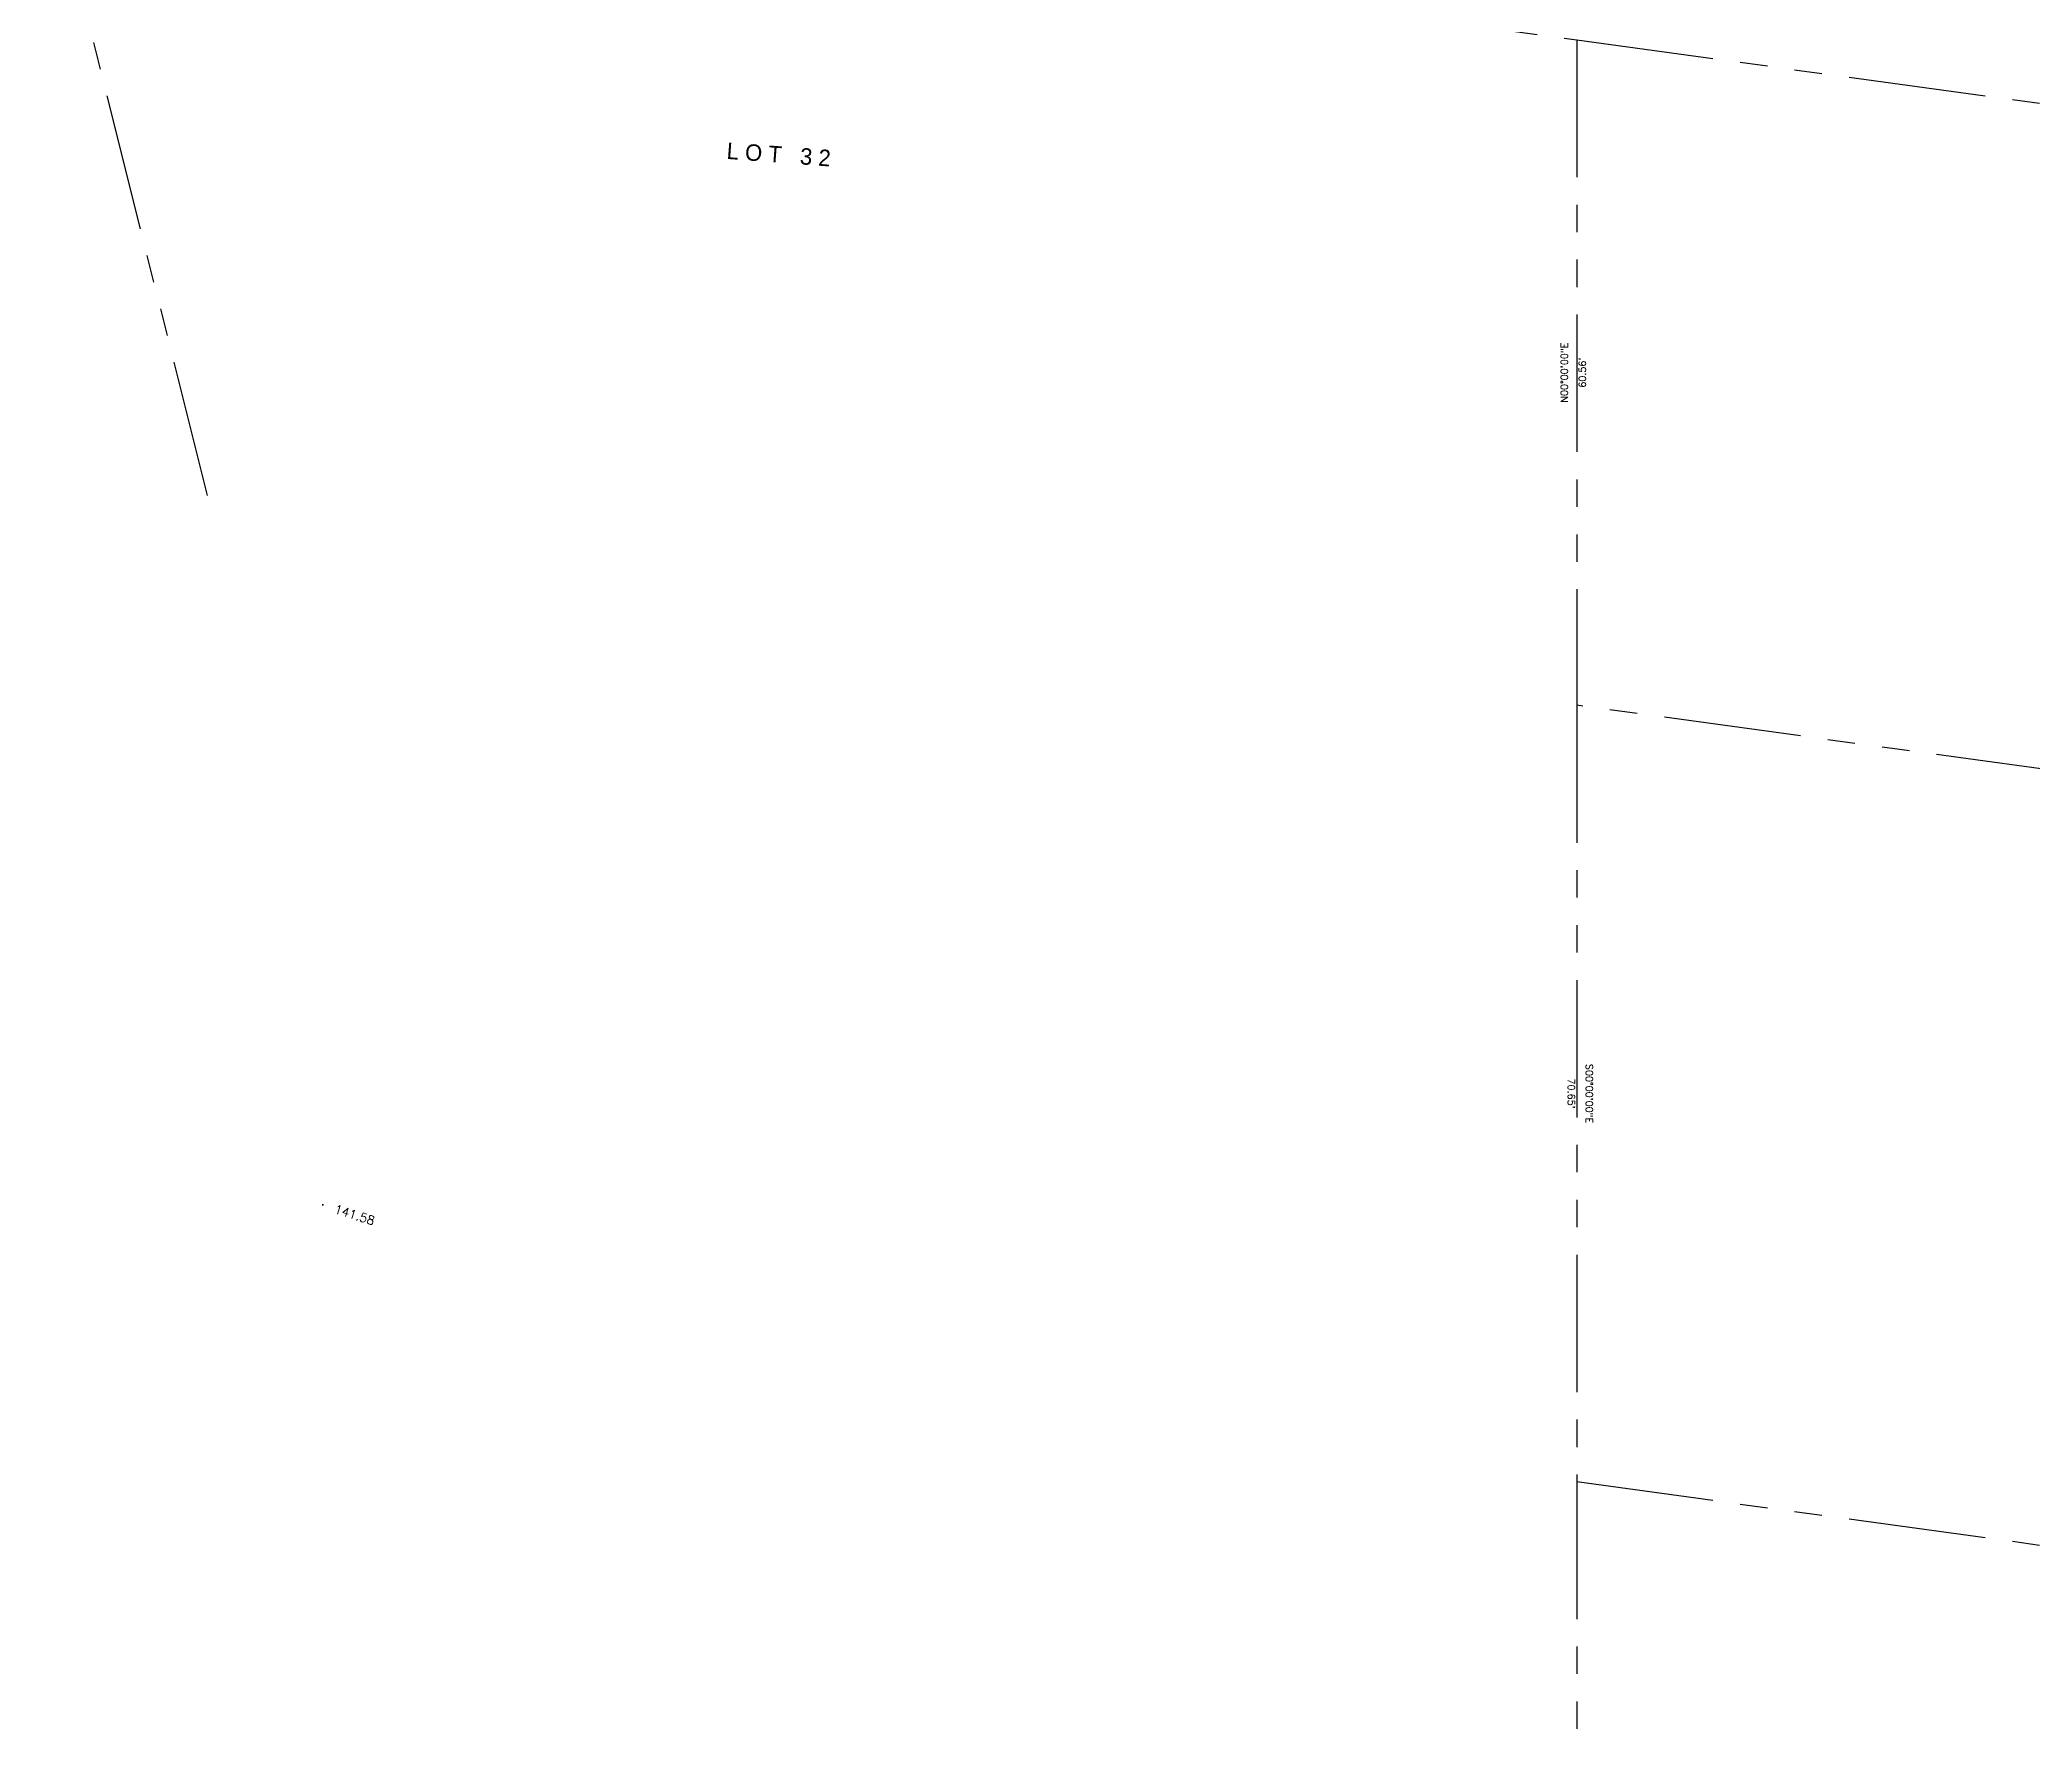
# Model space of a CAD drawing. Extents: x 3812 to 5524, y 4309 to 5867.
# Drawn here: x 4860.1 to 5041.4, y 4689.6 to 4843.6 of the extents above; entities that cross this region are included whole.
import ezdxf
from ezdxf.enums import TextEntityAlignment as Align

# ---------------------------------------------------------------- set-up
doc = ezdxf.new("R2010")
doc.units = 0
doc.header["$LTSCALE"] = 10
doc.header["$MEASUREMENT"] = 0
doc.header["$PDMODE"] = 2
doc.header["$PDSIZE"] = 0.05
doc.linetypes.add('PHANTOM', pattern=[2.5, 1.25, -0.25, 0.25, -0.25, 0.25, -0.25])
doc.layers.get('0').update_dxf_attribs({"linetype": 'CONTINUOUS'})
for name, color, linetype in [('BNDRY-REC', 4, 'PHANTOM'), ('ELEV', 7, 'CONTINUOUS'), ('LEGEND', 7, 'CONTINUOUS'), ('PLT_ANNO_TXT', 120, 'CONTINUOUS'), ('PNTS-FIELD5-12-16', 3, 'CONTINUOUS')]:
    doc.layers.add(name, color=color, linetype=linetype)
doc.styles.add('L80', font='simplex.shx', dxfattribs={"height": 0.8})
doc.styles.add('S6', font='SIMPLEX', dxfattribs={"height": 0.083333})
doc.styles.add('SHADOW', font='SHADOW2.SHX')

# ---------------------------------------------------------------- blocks, each defined once
blk = doc.blocks.new('POINT')
blk.add_point((0, 0))
at = {"layer": 'ELEV', "style": 'S6'}
blk.add_attdef('ELEV', (0.119, -0.04), '', height=0.0833, dxfattribs=at)

msp = doc.modelspace()

# ---------------------------------------------------------------- linework, layer by layer
at = {"layer": 'BNDRY-REC'}
for p, q in [((4860.15, 4862.71), (5000, 4843.55)), ((4860.15, 4862.71), (4875.9, 4799.99)), ((5000, 4843.55), (5127.58, 4826.07)), ((5000, 4843.55), (5000, 4782.99)), ((5119.43, 4766.63), (5000, 4782.99)), ((5000, 4782.99), (5000, 4712.34)), ((5000, 4712.34), (5109.93, 4697.28)), ((5000, 4712.34), (5000, 4631.59))]:
    msp.add_line(p, q, dxfattribs=at)

# ---------------------------------------------------------------- block references
at = {"layer": 'PNTS-FIELD5-12-16'}
ref = msp.add_blockref('POINT', (4885.9, 4737.53), dxfattribs=dict(at, xscale=9.6, yscale=9.6, zscale=9.6, rotation=342.3291666666667))
ref.add_attrib('ELEV', '141.58', (4886.87, 4736.81), dxfattribs={"layer": 'ELEV', "height": 0.8, "rotation": 342.3292, "style": 'S6'})

# ---------------------------------------------------------------- texts
at = {"layer": 'LEGEND', "style": 'SHADOW'}
msp.add_text('L O T   3 2', height=1.5, rotation=355.7839, dxfattribs=at).set_placement((4922.6, 4832.72))
at = {"layer": 'PLT_ANNO_TXT', "style": 'L80'}
for s, rotation, p in [('N00%%d00\'00"E', 90, (4999.18, 4813.27)), ("60.56'", 90, (5000.82, 4813.27)), ('S00%%d00\'00"E', 270, (5000.82, 4747.66)), ("70.65'", 270, (4999.18, 4747.66))]:
    msp.add_text(s, height=0.64, rotation=rotation, dxfattribs=at).set_placement(p, align=Align.CENTER)

doc.saveas('drawing.dxf')
